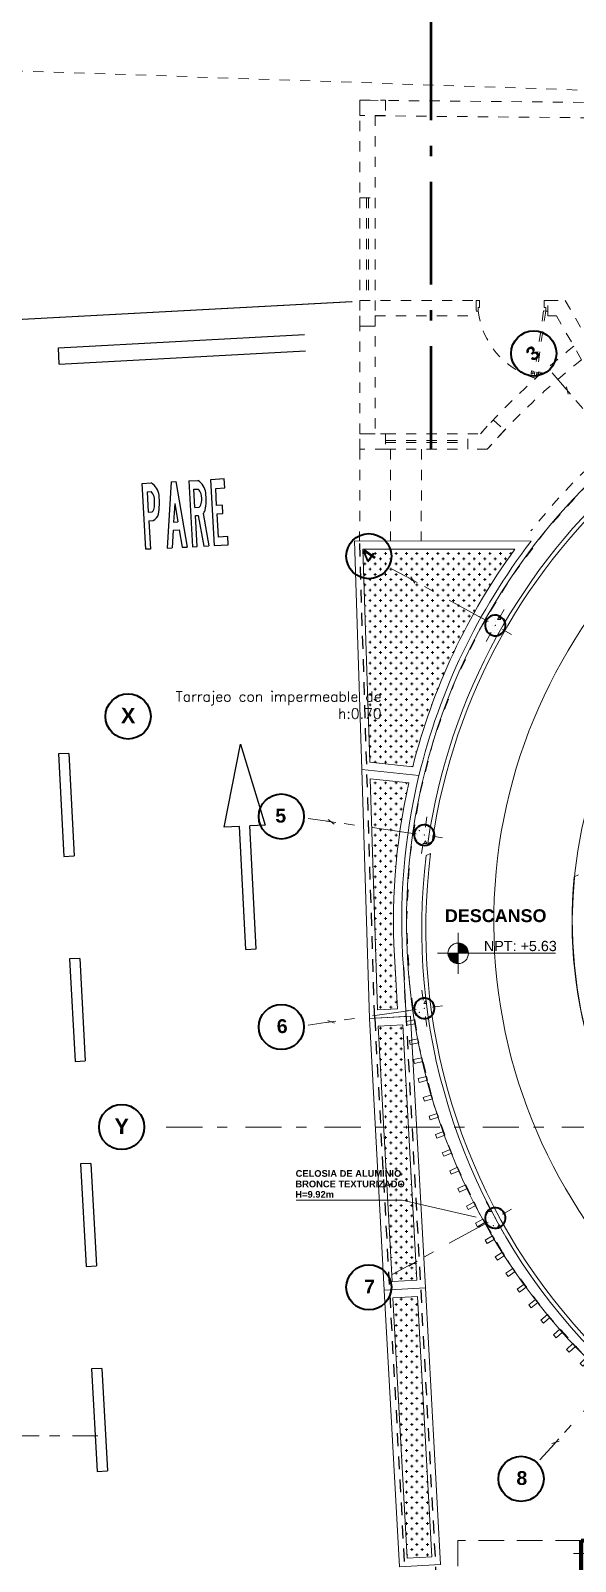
# Model space of a CAD drawing. Header units: metres. Extents: x 28 to 148, y 23 to 113.
# Drawn here: x 38.83 to 44.14, y 84.05 to 98.96 of the extents above; entities that cross this region are included whole.
import ezdxf

# ---------------------------------------------------------------- set-up
doc = ezdxf.new("R2010")
doc.units = ezdxf.units.M
for name, pattern in [('1CORTE', [1.5, 1, -0.25, 0, -0.25]), ('Dashed', [0.21166666666662, 0.10583333333331, -0.10583333333331]), ('DASHED2', [0.375, 0.25, -0.125]), ('Dot & Dashed', [0.670277762413025, 0.352777767181396, -0.176388883590699, 0, -0.14111111164093]), ('HIDDEN2', [0.1875, 0.125, -0.0625]), ('RAYITAS2', [0.1875, 0.125, -0.0625])]:
    doc.linetypes.add(name, pattern=pattern)
for name, color, linetype, lineweight, true_color in [('01', 7, 'Continuous', 5, 0xcc6600), ('Annotation - Text_Pen_No__167', 7, 'Continuous', 13, 0x6a6a6a), ('Dimensioning - General_Pen_No__167', 7, 'Continuous', 13, 0x6a6a6a), ('Interior - Furniture _Pen_No__167', 7, 'Continuous', 13, 0x6a6a6a), ('RAMPA PROPUESTA 1 CERRAMIENTO_Pen_No__123', 7, 'Continuous', 0, 0xd8d8d8), ('Structural - Bearing_Pen_No__167', 7, 'Continuous', 13, 0x6a6a6a), ('Structural - Bearing_Pen_No__4', 7, 'Continuous', 20, 0x029e21), ('Terreno & Paisaje - Terrenos_Pen_No__169', 7, 'Continuous', 13, 0x68b353)]:
    doc.layers.add(name, color=color, linetype=linetype, lineweight=lineweight, true_color=true_color)
for name, color, linetype, lineweight in [('AA. Proyeccion Corte', 10, '1CORTE', 50), ('Annotation - Label_Pen_No__1', 7, 'Continuous', 13), ('COLUMNAS 50', 32, 'Continuous', 70), ('Cotas varias El', 253, 'Continuous', 13), ('Drawing & Figure_Pen_No__122', 9, 'Continuous', 13), ('Drawing & Figure_Pen_No__7', 7, 'Continuous', 35), ('GRAFO 02', 7, 'Continuous', 20), ('Interior - Stair & Railing_Pen_No__122', 9, 'Continuous', 13), ('JARDINERA', 7, 'Continuous', 5), ('Proyeccciones', 1, 'DASHED2', 18), ('Structural - Bearing_Pen_No__122', 9, 'Continuous', 13), ('Structural - Bearing_Pen_No__20', 1, 'Continuous', 0), ('Structural - Bearing_Pen_No__21', 7, 'Continuous', 35), ('Vanos', 140, 'Continuous', 5)]:
    doc.layers.add(name, color=color, linetype=linetype, lineweight=lineweight)
doc.layers.add('CELOSIA', color=40, linetype='Continuous')
doc.layers.add('Separador de bike pintado', color=8, linetype='Continuous')
doc.styles.add('GENERATED_STYLE_1', font='arialbd.ttf')
doc.styles.add('GENERATED_STYLE_3', font='romand.shx')
doc.styles.get("Standard").update_dxf_attribs({"font": 'arial.ttf'})
doc.dimstyles.new('GENERATED_STYLE__19', dxfattribs={"dimtxt": 0.18, "dimasz": 0.06384000000000001, "dimexe": 0.18, "dimexo": 0.0625, "dimgap": 0.09, "dimtad": 0, "dimtih": 1, "dimtoh": 1, "dimdec": 4, "dimzin": 0, "dimdsep": 46, "dimtxsty": 'Standard', "dimcen": 0.09, "dimadec": 0, "dimazin": 0, "dimtfac": 1, "dimtdec": 4, "dimtmove": 0, "dimatfit": 3, "dimldrblk": 'ARROWHEAD_5', "dimfxl": 1, "dimtolj": 1, "dimtzin": 0, "dimarcsym": 0})
pattern_1 = [(0, (25.86699003941435, 22.79844570221911), (0.0508, 0.0508), [0.0254, -0.0762]), (90, (25.87969003941435, 22.78574570221912), (-0.0508, 0.0508), [0.0254, -0.0762])]

# ---------------------------------------------------------------- blocks, each defined once
blk = doc.blocks.new('Columna tipo 3')
at = {"true_color": 0x939598}
h = blk.add_hatch(color=252, dxfattribs=at)
h.dxf.hatch_style = 1
h.paths.add_polyline_path([(-235.084664243817, 45.07399761260016), (-235.784664265391, 45.07399761276091), (-235.784664265391, 43.52399813625906), (-235.5346642705446, 43.52399813625906), (-235.5346642705558, 44.72399766438365), (-235.0846642441302, 44.72399766428315)])
h.paths.add_polyline_path([(-235.6683780785783, 44.89899763844166, -1), (-235.6509504017888, 44.89899763844166, -1)], flags=16)
at = {"layer": 'COLUMNAS 50', "linetype": 'Continuous'}
blk.add_lwpolyline([(-235.784664265391, 45.07399761276091), (-235.784664265391, 43.52399813625906), (-235.5346642705446, 43.52399813625906), (-235.5346642705558, 44.72399766438365), (-235.0846642441302, 44.72399766428315), (-235.084664243817, 45.07399761260016)], close=True, dxfattribs=at)
at = {"layer": 'Structural - Bearing_Pen_No__20', "linetype": 'Continuous'}
for p, q in [((-235.6596642401835, 44.96899758831104), (-235.6596642401835, 45.1489975883111)), ((-235.7046642652457, 44.89899763844166), (-235.8846642652456, 44.89899763844166)), ((-235.0846642439736, 44.89899763844166), (-235.6146642151214, 44.89899763844166)), ((-235.6596642401835, 44.82899768857227), (-235.6596642401835, 44.64899768857221))]:
    blk.add_line(p, q, dxfattribs=at)
blk.add_circle((-235.6596642401835, 44.89899763844166), 0.0087138383947443, dxfattribs=at)
blk.add_point((-235.6596642401835, 44.89899763844166), dxfattribs=at)
blk = doc.blocks.new('ARROWHEAD_5')
at = {"linetype": 'Continuous', "lineweight": 0}
blk.add_hatch(color=0, dxfattribs=at).paths.add_polyline_path([(-1, 0.2679), (0, 0), (-1, -0.2679)])
at = {"color": 0, "linetype": 'Continuous', "lineweight": 0}
blk.add_line((0, 0), (-1, 0), dxfattribs=at)
blk = doc.blocks.new('A$C14d9fef0')
at = {"layer": 'Proyeccciones', "color": 165, "linetype": 'DASHED2', "lineweight": 9, "ltscale": 0.4, "true_color": 0x5e67af}
for p, q in [((-9.081371906503023, 4.982300761546526), (-12.45948652665254, 5.014344438077956)), ((-12.45948652665254, 5.014344438077956), (-12.45948652665254, 4.064414169391966)), ((-12.31091606085579, 4.862928399650912), (-9.910916060855811, 4.840162794476782)), ((-12.30948652665256, 4.864344438077921), (-12.30948652665256, 4.064414169391966)), ((-12.45948652665254, 4.064414169391966), (-12.30948652665256, 4.064414169391966)), ((-12.45948652665243, 4.064414169391966), (-12.45948652665243, 3.064414169391966)), ((-12.39448652665249, 4.064414169391966), (-12.39448652665249, 3.064414169391966)), ((-12.37448652665239, 4.064414169391966), (-12.3744865266525, 3.064414169391995)), ((-12.30948652665245, 4.064414169391966), (-12.30948652665245, 3.064414169391966)), ((-12.45948652665243, 3.064414169391966), (-12.45948652665254, 2.814414169391966)), ((-12.45948652665254, 3.064414169391938), (-12.30948652665245, 3.064414169391966)), ((-12.45948652665254, 3.064414169391938), (-12.45948652665254, 1.614807757181211)), ((-12.30948652665256, 3.064414169391966), (-12.30948652665256, 2.814414169391995)), ((-11.32798883521912, 3.064501888800464), (-11.32798883521912, 2.914501888800487)), ((-11.32798883521912, 3.064501888800407), (-11.29298883521915, 3.064501888800407)), ((-11.30698883521916, 3.064501888800407), (-11.29298883521915, 3.064501888800407)), ((-11.30698883521916, 2.994501888800443), (-11.29298883521915, 2.994501888800443)), ((-11.30698883521916, 2.959501888800446), (-11.30698883521916, 2.9945018888005)), ((-11.29298883521915, 2.9945018888005), (-11.29298883521915, 3.064501888800407)), ((-10.66298883521915, 2.994501888800528), (-10.66298883521915, 3.064501888800436)), ((-10.66298883521915, 3.064501888800436), (-10.62798883521918, 3.064501888800436)), ((-10.66298883521915, 2.994501888800528), (-10.64898883521914, 2.994501888800528)), ((-10.64898883521914, 2.959501888800446), (-10.64898883521914, 2.994501888800528)), ((-12.30948652665245, 2.915830271523703), (-12.30948652665245, 1.765778535387483)), ((-11.32798883521912, 2.959501888800446), (-11.30698883521916, 2.959501888800446)), ((-10.66976915245073, 2.962531478830641), (-10.76469630673239, 2.311414872238629)), ((-10.64898883521914, 2.959501888800389), (-10.74391598950069, 2.308385282208349)), ((-10.64898883521857, 2.959501888800332), (-10.66976915245027, 2.962531478830556)), ((-10.64898883521914, 2.959501888800389), (-10.62798883521918, 2.959501888800446)), ((-12.45948652665254, 2.814414169391966), (-12.30948652665256, 2.814414169391995)), ((-10.78677801248853, 2.378300208978658), (-10.79081746586212, 2.350593119336537)), ((-10.7769639210411, 2.348573392649712), (-10.79081746586212, 2.350593119336537)), ((-10.77292446766739, 2.376280482291975), (-10.78677801248841, 2.378300208978771)), ((-10.77292446766739, 2.376280482291833), (-10.7769639210411, 2.348573392649712)), ((-10.75863712667126, 2.352975506701654), (-10.77595405769762, 2.355500165060278)), ((-10.75661739998441, 2.36682905152287), (-10.77393433101076, 2.369353709881466)), ((-10.74391598950012, 2.308385282208235), (-10.76469630673182, 2.311414872238544)), ((-10.74391598949956, 2.308385282208093), (-10.76469630673125, 2.311414872238345)), ((-10.74391598949944, 2.30838528220815), (-10.76469630673114, 2.31141487223843)), ((-10.72053987841321, 2.347421258312949), (-10.73785680943956, 2.349945916671402)), ((-10.73583708275271, 2.36379946149259), (-10.71852015172635, 2.361274803133995)), ((-10.71751028838298, 2.368201575544617), (-10.72154974175658, 2.340494485902411)), ((-10.72154974175658, 2.340494485902411), (-10.70769619693544, 2.338474759215444)), ((-10.71751028838298, 2.368201575544532), (-10.70365674356185, 2.366181848857735)), ((-10.70365674356185, 2.366181848857735), (-10.70769619693544, 2.338474759215444)), ((-12.31090973469941, 1.763986493405582), (-12.46090931296771, 1.764342188984358)), ((-12.20948652665254, 1.764501888800453), (-11.40948652665259, 1.764501888800453)), ((-12.20948652665254, 1.699501888800455), (-11.40948652665259, 1.699501888800455)), ((-12.20946116543701, 1.679814021913614), (-11.40946116543705, 1.679501883852765)), ((-12.20948652665254, 1.614814026861268), (-11.40948652665259, 1.614501888800419))]:
    blk.add_line(p, q, dxfattribs=at)
for points in [[(-12.45948652665254, 5.014344438077956), (-12.20948652665254, 5.014344438077956), (-12.20948652665254, 4.864344438077865), (-12.45948652665254, 4.864344438077865), (-12.45948652665254, 5.014344438077956)], [(-12.45948652665243, 3.064501888800834), (-11.32798883521912, 3.064501888800464)], [(-12.45948652665254, 2.814414169391966), (-12.45948652665254, 3.064414169391966), (-12.30948652665245, 3.064414169391966), (-12.30948652665245, 2.814414169391966), (-12.45948652665254, 2.814414169391966)], [(-10.30016129767307, 2.485932272332178), (-10.5460499343709, 2.91450188880043), (-10.62798883521918, 2.91450188880043), (-10.62798883521918, 3.064501888800464), (-10.45860458858965, 3.06350563442129), (-10.18031803355575, 2.578468327448462), (-10.30016129767307, 2.485932272332178)], [(-12.30948652665256, 2.914501888800487), (-11.32798883521912, 2.914501888800487)], [(-11.28586603624285, 1.764501888800453), (-11.16133005443817, 1.90040887106187), (-11.05030187881971, 1.799548848164591), (-11.21840191698175, 1.614501888800419), (-11.40948652665259, 1.614548982076485), (-11.40948652665259, 1.764501888800453), (-11.28586603624285, 1.764501888800453)], [(-12.45948652665254, 1.764807757181245), (-12.20948652665254, 1.764807757181302), (-12.20948652665254, 1.614807757181211), (-12.45948652665254, 1.614807757181211), (-12.45948652665254, 1.764807757181245)]]:
    blk.add_lwpolyline(points, dxfattribs=at)
for points in [[(-11.28586603624285, 1.764501888800453, -0.04385336437088971), (-10.37561077208318, 2.617436325325201, -0.04385336437088971)], [(-10.30016129767307, 2.485932272332178, 0.04546731878113674), (-11.21840191698175, 1.614501888800476)]]:
    blk.add_lwpolyline(points, format="xyb", dxfattribs=at)
blk.add_arc((-10.53728372570879, 3.052631892548277), 0.7753187429724873, 186.8989326144561, 252.9434779215596, dxfattribs=at)
blk = doc.blocks.new('*U663')
at = {"layer": 'CELOSIA', "linetype": 'Continuous', "lineweight": 5}
blk.add_lwpolyline([(0.0414999999999992, -0.01900000000000546), (0.0414999999999992, 0.01900000000000546), (-0.0414999999999992, 0.01900000000000546), (-0.0414999999999992, -0.01900000000000546)], close=True, dxfattribs=at)
blk = doc.blocks.new('*U664')
at = {"layer": 'JARDINERA', "color": 0, "linetype": 'ByBlock', "lineweight": -2, "transparency": 16777216}
blk.add_blockref('*U663', (76.58905007611274, 45.38753528724756), dxfattribs=at)
for p, rotation in [((76.5919919930073, 45.19889158704215), 1.781249999999372), ((76.60079622678421, 45.01043048768791), 3.562499999999107), ((76.61545426878531, 44.8223341232709), 5.343749999998571), ((76.63595195306817, 44.63478427538708), 7.124999999998289), ((76.66226947009646, 44.44796219746353), 8.906249999998062), ((76.69438138588447, 44.26204843959008), 10.68749999999765), ((76.73225666657717, 44.07722267403059), 12.46874999999767), ((76.77585870844227, 43.89366352158267), 14.24999999999767), ((76.82514537324501, 43.71154837895354), 16.03124999999725), ((76.88006902897177, 43.53105324731889), 17.81249999999682), ((76.94057659586305, 43.35235256223038), 19.5937499999964), ((77.0066095977111, 43.17561902503627), 21.37499999999596), ((77.07810421837306, 43.00102343597799), 23.15624999999575), ((77.15499136344464, 42.82873452912399), 24.93749999999532), ((77.2371967270349, 42.65891880930042), 26.7187499999949), ((77.32464086357754, 42.4917403911762), 28.49999999999469), ((77.41723926460931, 42.32736084065801), 30.28124999999467), ((77.51490244044138, 42.16593901874845), 32.06249999999465), ((77.61753600664461, 42.00763092801835), 33.84374999999465), ((77.72504077526546, 41.8525895618415), 35.62499999999464), ((77.83731285068382, 41.70096475653756), 37.40624999999461), ((77.95424373002078, 41.55290304656604), 39.1874999999946), ((78.0757204079988, 41.40854752291133), 40.96874999999457), ((78.2016254861532, 41.2680376947955), 42.74999999999457), ((78.3318372862893, 41.13150935485275), 44.53124999999456), ((78.46622996807562, 40.99909444789556), 46.31249999999454), ((78.60467365065959, 40.87092094339953), 48.09374999999454), ((78.74703453818793, 40.7471127118301), 49.87499999999451), ((78.89317504911078, 40.62778940493067), 51.65624999999451), ((79.04295394914433, 40.51306634008782), 53.43749999999449), ((79.19622648776367, 40.40305438888527), 55.21874999999449), ((79.3528445380936, 40.29785986995461), 56.99999999999446), ((79.51265674006275, 40.19758444622588), 58.78124999999444), ((79.6755086466821, 40.10232502667773), 60.56249999999444), ((79.84124287330687, 40.01217367268184), 62.34374999999444), ((80.00969924973754, 39.92721750903225), 64.1249999999942), ((80.18071497501269, 39.8475386397455), 65.90624999999399), ((80.35412477474456, 39.77321406871303), 67.68749999999397)]:
    blk.add_blockref('*U663', p, dxfattribs=dict(at, rotation=rotation))

msp = doc.modelspace()

# ---------------------------------------------------------------- hatches: boundary and pattern name
at = {"layer": 'Dimensioning - General_Pen_No__167', "linetype": 'Continuous', "lineweight": 13, "true_color": 0x6a6a6a}
for points in [[(42.99455384421606, 89.97323874806234), (43.09455384421607, 89.97323874806234), (43.08694179746719, 90.01150709129885), (43.06526452233472, 90.043949426181), (43.03282218745257, 90.06562670131348), (42.99455384421606, 90.07323874806235)], [(42.99455384421606, 89.97323874806234), (42.89455384421606, 89.97323874806234), (42.90216589096494, 89.93497040482583), (42.92384316609741, 89.90252806994368), (42.95628550097955, 89.88085079481121), (42.99455384421606, 89.87323874806235)]]:
    msp.add_hatch(color=251, dxfattribs=at).paths.add_polyline_path(points)
at = {"layer": 'Terreno & Paisaje - Terrenos_Pen_No__169', "linetype": 'Continuous'}
h = msp.add_hatch(dxfattribs=at)
h.set_pattern_fill('CROSS', color=256, scale=0.008)
h.set_pattern_definition(pattern_1)
edge = h.paths.add_edge_path()
edge.add_line((42.13268090163311, 91.83494752440508), (42.55173307317427, 91.79076648543237))
edge.add_arc((48.52006954177276, 90.27992658004504), 6.156596252972379, 143.8822373067744, 165.7944189156796, ccw=False)
edge.add_line((43.54672686023596, 93.90891266352868), (42.06727306354553, 93.91069218397887))
edge.add_line((42.06727306354553, 93.91069218397887), (42.13268090163311, 91.83494752440508))
h = msp.add_hatch(dxfattribs=at)
h.set_pattern_fill('CROSS', color=256, scale=0.008)
h.set_pattern_definition(pattern_1)
edge = h.paths.add_edge_path()
edge.add_line((42.13776789753732, 91.67352440184915), (42.20868082648229, 89.42343662631573))
edge.add_line((42.20868082648229, 89.42343662631573), (42.40252042854975, 89.43398202812045))
edge.add_line((42.40252042854975, 89.43398202812045), (42.38073163242325, 89.83449133529533))
edge.add_arc((48.49152433767661, 90.28591033800414), 6.127443724962661, 167.2920111615287, 184.2249033544604, ccw=False)
edge.add_line((42.51417920355321, 91.63383902682843), (42.13776789753732, 91.67352440184915))
h = msp.add_hatch(dxfattribs=at)
h.set_pattern_fill('CROSS', color=256, scale=0.008)
h.set_pattern_definition(pattern_1)
h.paths.add_polyline_path([(42.21552642708194, 89.26357244806343), (42.35078918482691, 86.7772490607368), (42.59043455897505, 86.7902864211837), (42.45517180123008, 89.2766098085103)])
h = msp.add_hatch(dxfattribs=at)
h.set_pattern_fill('CROSS', color=256, scale=0.008)
h.set_pattern_definition(pattern_1)
h.paths.add_polyline_path([(42.35948076765389, 86.61748530894073), (42.49745964503229, 84.08123574917785), (42.73710501918043, 84.09427310962474), (42.59912614180203, 86.63052266938762)])

# ---------------------------------------------------------------- linework, layer by layer
at = {"color": 251, "linetype": 'HIDDEN2', "true_color": 0x636466}
for p, q in [((42.18122480543354, 89.34182464528462), (42.03473611039782, 93.99073137803245)), ((42.46057123757325, 89.83961412365332), (42.89738319383795, 81.70039127994892)), ((42.18122480543354, 89.34182464528462), (42.59782615922026, 81.68409456214832))]:
    msp.add_line(p, q, dxfattribs=at)
at = {"layer": 'AA. Proyeccion Corte', "color": 7}
msp.add_lwpolyline([(42.73104115830549, 94.88781601416153), (42.73104115830549, 100.5483408126669)], dxfattribs=at)
at = {"layer": 'Annotation - Label_Pen_No__1', "color": 7, "linetype": 'Continuous', "lineweight": 13}
for p, q in [((42.45028721744475, 87.57009571031278), (41.41622856083298, 87.57009571031278)), ((43.16969186393084, 87.40448029351947), (42.45028721744475, 87.57009571031278))]:
    msp.add_line(p, q, dxfattribs=at)
at = {"layer": 'Cotas varias El', "linetype": 'Dot & Dashed', "ltscale": 0.7}
msp.add_line((39.48390898176382, 85.2717767996335), (34.33426325250238, 85.2717767996335), dxfattribs=at)
at = {"layer": 'Dimensioning - General_Pen_No__167', "color": 251, "linetype": 'Continuous', "lineweight": 13, "true_color": 0x6a6a6a}
for p, q in [((44.08807648434675, 95.41923742879223), (44.02683791000327, 95.49022263508465)), ((44.06420895233853, 95.41928293287522), (44.05070544201149, 95.49017713100164)), ((42.59425105179722, 93.58656646049751), (42.51237608125806, 93.63223430147136)), ((42.5718164473786, 93.57842092924624), (42.53481068567667, 93.64037983272264)), ((41.80399082900571, 91.2484634877005), (41.71119883784296, 91.26183169162067)), ((41.78595278630082, 91.23283370298793), (41.72923688054785, 91.27746147633326)), ((42.99455384421606, 89.77323874806234), (42.99455384421606, 90.17323874806235)), ((42.79455384421607, 89.97323874806234), (43.94306883025428, 89.97323874806234)), ((41.79109819214128, 89.29298526321037), (41.72409144344062, 89.31978876573723)), ((41.80399081347957, 89.31307111568948), (41.71119882210233, 89.29970291325812)), ((42.59537743495628, 86.97294942252788), (42.51351802479562, 86.92725369550499)), ((42.59052834259505, 86.94957962453864), (42.51836711715684, 86.95062349349423)), ((43.97652536945982, 85.21963311173596), (43.90786034963702, 85.19741944090299)), ((43.97360284266503, 85.24332108319656), (43.91078287643181, 85.17373146944237))]:
    msp.add_line(p, q, dxfattribs=at)
msp.add_circle((42.99455384421606, 89.97323874806234), 0.1, dxfattribs=at)
at = {"layer": 'Drawing & Figure_Pen_No__122', "color": 9, "linetype": 'Dot & Dashed', "lineweight": 13}
for p, q in [((44.5526710023635, 94.8805413971395), (43.90873225618369, 95.62737712057098)), ((43.21703784337016, 93.24278007758991), (42.35236969415563, 93.71687890521925)), ((42.50808750264569, 91.147026850743), (41.53205042214457, 91.28764094716392)), ((42.50808750264569, 89.41450775005964), (41.53205042214457, 89.27389365363872)), ((45.12668035337958, 88.28076745956766), (39.97703462411811, 88.28076745956766)), ((45.12668035336047, 88.28076745982264), (39.97703462409901, 88.28076745982264)), ((43.21703784337016, 87.31875452321272), (42.35236969415563, 86.8446556955834)), ((44.45026456908156, 85.77136954679365), (43.78969865455782, 85.03919922562892))]:
    msp.add_line(p, q, dxfattribs=at)
at = {"layer": 'Drawing & Figure_Pen_No__7', "color": 7, "linetype": 'Continuous', "lineweight": 35}
for centre, radius in [((43.73056114280523, 95.81673142962548), 0.2199999999999994), ((42.12439023943091, 93.84188037810424), 0.2199999999999994), ((39.77985540866225, 92.28076731166935), 0.2199999999999998), ((41.27283561857516, 91.30591532544693), 0.22), ((41.27283561857516, 89.25561927535571), 0.2200000000000003), ((39.71703462411829, 88.28076745956766), 0.2200000000000007), ((42.12439023943091, 86.7196542226984), 0.2200000000000003), ((43.60731562094963, 84.85389831075827), 0.2199999999999994)]:
    msp.add_circle(centre, radius, dxfattribs=at)
at = {"layer": 'GRAFO 02'}
for points in [[(42.05491766565808, 91.76270277270922), (42.61267356755749, 91.70389807746459, -0.1053759683339844), (43.70656043679081, 93.98872046996314), (41.98470939791605, 93.99079155129242)], [(42.13268090163311, 91.83494752440508), (42.55173307317426, 91.79076648543237, -0.0959023297453985), (43.54672686023596, 93.90891266352868), (42.06727306354553, 93.91069218397887)], [(42.05491766565808, 91.76270277270922), (42.1312987597704, 89.33910853254798), (42.48674809586129, 89.35844594363591), (42.46057123757325, 89.83961412365332, -0.07779312554544868), (42.61267356755749, 91.70389807746459)], [(42.13776789753732, 91.67352440184915), (42.20868082648229, 89.42343662631573), (42.40252042854975, 89.43398202812045), (42.38073163242325, 89.83449133529533, -0.07401841306246476), (42.51417920355321, 91.63383902682843)]]:
    msp.add_lwpolyline(points, format="xyb", close=True, dxfattribs=at)
for points in [[(42.1312987597704, 89.33910853254798), (42.27525310034235, 86.69302139342528), (42.67466222628659, 86.71475033669915), (42.53070788571463, 89.36083747582182)], [(42.21552642708194, 89.26357244806343), (42.35078918482691, 86.7772490607368), (42.59043455897505, 86.7902864211837), (42.45517180123008, 89.2766098085103)], [(42.27525310034235, 86.69302139342528), (42.42192356054774, 83.99700808186631), (42.82133268649197, 84.01873702514018), (42.67466222628658, 86.71475033669914)], [(42.35948076765389, 86.61748530894073), (42.49745964503229, 84.08123574917785), (42.73710501918043, 84.09427310962474), (42.59912614180203, 86.63052266938762)]]:
    msp.add_lwpolyline(points, close=True, dxfattribs=at)
at = {"layer": 'Interior - Furniture _Pen_No__167', "color": 251, "linetype": 'Continuous', "lineweight": 13, "true_color": 0x6a6a6a}
for centre, radius, start, end in [((48.52100842588476, 90.28076738340657), 6.029999999999999, 90.82856435075168, 269.9995666168), ((48.52100842588463, 90.28076738340657), 5.18, 90.82856435075007, 269.9995666168012)]:
    msp.add_arc(centre, radius, start, end, dxfattribs=at)
at = {"layer": 'Interior - Stair & Railing_Pen_No__122', "color": 9, "linetype": 'Continuous', "lineweight": 13}
for p, q in [((42.69850310518454, 91.04292295754114), (42.74159972296756, 91.06149511527006)), ((42.69850310518439, 91.04292295754107), (42.74159972296734, 91.06149511526996)), ((42.69850310518452, 91.04292295754112), (42.74159972296749, 91.06149511527003)), ((42.69850310518416, 91.04292295754097), (42.74159972296771, 91.06149511527012)), ((42.72582231395045, 90.94580558968177), (42.68323503274361, 90.92745292665373)), ((42.72582231395022, 90.94580558968167), (42.68323503274345, 90.92745292665367)), ((42.72582231395037, 90.94580558968174), (42.6832350327436, 90.92745292665373)), ((42.72582231395058, 90.94580558968183), (42.68323503274323, 90.92745292665357)), ((44.16754737725577, 90.73709813680556), (44.12547289551256, 90.71868531061095)), ((44.16754737725574, 90.73709813680556), (44.12547289551235, 90.71868531061087)), ((44.16754737725593, 90.73709813680563), (44.1254728955122, 90.7186853106108)), ((44.16754737725597, 90.73709813680564), (44.12547289551286, 90.71868531061108))]:
    msp.add_line(p, q, dxfattribs=at)
for centre, radius, start, end in [((48.54504734054919, 90.21111680653296), 5.905419626828452, 90.38198952615161, 171.9026925376655), ((48.54504734054901, 90.21111680653298), 5.905419626828409, 90.38198952614957, 171.9026925376673), ((48.54504734054917, 90.21111680653294), 5.905419626828456, 90.38198952615122, 171.9026925376655), ((48.54504733029843, 90.21111680666276), 5.865419626828434, 90.26115586550472, 171.6637824973931), ((48.5450473302982, 90.21111680666277), 5.865419626828409, 90.26115586550472, 171.6637824973939), ((48.54504733029835, 90.21111680666279), 5.86541962682841, 90.26115586550632, 171.6637824973939), ((48.54504733029858, 90.21111680666273), 5.865419626828452, 90.26115586550428, 171.6637824973922), ((48.52108578130613, 90.28106761172869), 4.415332077307665, 90.2011938698614, 269.1750500110287), ((48.52108578130567, 90.28106761172869), 4.415332077307665, 90.20119386985571, 269.1750500110344), ((48.52108578130608, 90.28106761172869), 4.415332077307669, 90.20119386986099, 269.1750500110307), ((48.5210857813055, 90.28106761172869), 4.415332077307664, 90.20119386985324, 269.1750500110368), ((48.5450473405492, 90.21111680653297), 5.905419626828451, 173.0327795696303, 269.1533302920755), ((48.545047340549, 90.21111680653293), 5.90541962682841, 173.0327795696303, 269.153330292077), ((48.54504734054919, 90.21111680653297), 5.905419626828454, 173.0327795696303, 269.1533302920755), ((48.54504734054881, 90.21111680653294), 5.905419626828422, 173.0327795696311, 269.1533302920795), ((48.54504733029843, 90.21111680666273), 5.865419626828437, 172.8043639909511, 269.2746280350547), ((48.54504733029819, 90.21111680666272), 5.865419626828411, 172.8043639909519, 269.2746280350567), ((48.54504733029833, 90.2111168066627), 5.865419626828409, 172.8043639909511, 269.2746280350555), ((48.54504733029858, 90.21111680666274), 5.865419626828452, 172.8043639909502, 269.2746280350535), ((48.51871007719834, 90.28075789931945), 4.415010005889772, 174.3074375023005, 269.2070870165919), ((48.51871007719808, 90.28075789931941), 4.415010005889721, 174.3074375023013, 269.2070870165952), ((48.51871007719802, 90.28075789931948), 4.415010005889792, 174.3074375023029, 269.2070870165959), ((48.5187100771986, 90.28075789931944), 4.415010005889754, 174.3074375022988, 269.2070870165882)]:
    msp.add_arc(centre, radius, start, end, dxfattribs=at)
at = {"layer": 'Proyeccciones', "linetype": 'DASHED2', "lineweight": 9, "ltscale": 0.4}
for p, q in [((54.74647575526888, 98.02025852873962), (35.67860419661267, 98.6729627882437)), ((42.03688284072384, 94.88382503711823), (42.03473611039782, 93.99145306949937)), ((42.3368819726583, 94.88382503711829), (42.33473524233228, 93.99145306949943)), ((42.63688110459275, 94.88310334565142), (42.63473437426673, 93.99073137803255))]:
    msp.add_line(p, q, dxfattribs=at)
msp.add_arc((48.4088593276711, 90.419007421851), 5.966703943883764, 89.9892558423321, 142.0617900521431, dxfattribs=at)
at = {"layer": 'RAMPA PROPUESTA 1 CERRAMIENTO_Pen_No__123', "color": 254, "linetype": 'Continuous', "lineweight": 0, "true_color": 0xd8d8d8}
for p in [(42.61557011325581, 91.16891397355523), (42.61511808043933, 89.39940982499827), (43.26678908201525, 87.4456765341279), (43.33738864677235, 87.31872561173601)]:
    msp.add_point(p, dxfattribs=at)
at = {"layer": 'Separador de bike pintado'}
for p, q in [((41.95810227253122, 96.32023116940766), (35.80869465404129, 95.98832640273397)), ((41.96282850294659, 96.32048849838063), (35.81342088445666, 95.98858373170694)), ((41.96282850294659, 96.32048849838091), (35.81342088445665, 95.98858373170722)), ((41.96282850322217, 96.32048626040049), (35.81342088473224, 95.9885814937268)), ((39.10090418072153, 95.87247235556438), (41.4974160423038, 96.00182037892282)), ((39.10955663233656, 95.71216296854399), (39.10090418072153, 95.87247235556438)), ((39.10955663233656, 95.71216296854399), (41.50606849244011, 95.84151099789918)), ((39.91726040671449, 94.54993460686993), (40.00589009523338, 94.55471825715674)), ((39.95187021557433, 93.90869705454574), (39.91726040671449, 94.54993460686993)), ((40.19795415688549, 94.56566658043207), (40.15926840628373, 93.92024223610028)), ((40.19795415688549, 94.56566658043207), (40.24623741136247, 94.56827259493193)), ((40.24623741136247, 94.56827259493193), (40.35416761520725, 93.93076162058142)), ((40.37271675076414, 94.57431648106584), (40.46055165190489, 94.57905723462144)), ((40.37271675076414, 94.57431648106584), (40.40729685815899, 93.93362918932596)), ((40.7160485537857, 94.59396104343878), (40.58220437171803, 94.58673700959358)), ((40.58220437171803, 94.58673700959358), (40.61684441613573, 93.9449391952314)), ((40.72073863083517, 94.50706504538957), (40.7160485537857, 94.59396104343878)), ((39.96586222004407, 94.46848907017423), (40.0039677971954, 94.47054575984313)), ((39.96586222004407, 94.46848907017423), (39.97650973076765, 94.27121599153733)), ((40.42107243990944, 94.49312355959259), (40.46329545082818, 94.4954024812134)), ((40.4306634619881, 94.31542471627588), (40.42107243990944, 94.49312355959259)), ((40.63311346614643, 94.50233561175938), (40.72073863083517, 94.50706504538957)), ((40.64203138978962, 94.33710765352586), (40.63311346614643, 94.50233561175938)), ((39.97650973076765, 94.27121599153733), (40.01461530808086, 94.27327268164285)), ((40.23349750118831, 94.35572282318864), (40.22261229303126, 94.1741164429645)), ((40.23349750118831, 94.35572282318864), (40.26386637977157, 94.17634306915792)), ((40.4306634619881, 94.31542471627588), (40.47288647128187, 94.31770363887185)), ((40.51020880778572, 94.25755825843706), (40.56483008255134, 93.9421318016226)), ((40.69860470465107, 94.34016111138735), (40.64203138978962, 94.33710765352586)), ((40.64654759164415, 94.25343317323816), (40.70312090638413, 94.25648663077223)), ((40.65869492121175, 94.02837198370727), (40.64654759164415, 94.25343317323816)), ((40.70312090638413, 94.25648663077223), (40.69860470465107, 94.34016111138735)), ((39.9825255748309, 94.18765255518176), (40.02247461435104, 94.18980874303608)), ((39.9825255748309, 94.18765255518176), (39.99744898763333, 93.91115709969083)), ((40.21779169676483, 94.09369069028773), (40.20755166072024, 93.922848250491)), ((40.21779169676483, 94.09369069028773), (40.27731546729444, 94.09690339464558)), ((40.22261229303126, 94.1741164429645), (40.26386637977157, 94.17634306915792)), ((40.27731546729444, 94.09690339464558), (40.30588436085179, 93.92815560640898)), ((40.43685889508595, 94.2371487857466), (40.46108883234211, 94.23845655924057)), ((40.45310744440417, 93.93610174456862), (40.43685889508595, 94.2371487857466)), ((40.46108883234211, 94.23845655924057), (40.51824678706703, 93.9396175409124)), ((40.61684441613573, 93.9449391952314), (40.75487226634766, 93.95238903470997)), ((40.75050375229841, 94.0333272236185), (40.65869492121175, 94.02837198370727)), ((40.75487226634766, 93.95238903470997), (40.75050375229841, 94.0333272236185)), ((39.99744898763333, 93.91115709969083), (39.95187021557433, 93.90869705454574)), ((40.15926840628373, 93.92024223610028), (40.20755166072024, 93.922848250491)), ((40.30588436085179, 93.92815560640898), (40.35416761520725, 93.93076162058142)), ((40.40729685815899, 93.93362918932596), (40.45310744440417, 93.93610174456862)), ((40.51824678706703, 93.9396175409124), (40.56483008255134, 93.9421318016226)), ((40.71507677978161, 91.20211570668462), (40.87372418590496, 92.0113319950353)), ((40.87372418590496, 92.0113319950353), (41.11454884507822, 91.22266001991099)), ((39.20115860135158, 91.92105784917393), (39.10130394157855, 91.91566834855902)), ((39.10130394125466, 91.91566834768585), (39.15519894684135, 90.91712173973426)), ((39.20115860135158, 91.92105784917393), (39.25505360539424, 90.92251124241588)), ((40.8648788045773, 91.20981982430911), (40.71507677978161, 91.20211570668462)), ((40.92651174439368, 90.01140362812006), (40.86487880559503, 91.20981982169675)), ((41.11454884443071, 91.22266001816459), (40.96474681963502, 91.2149559005401)), ((41.02637975843368, 90.01653970696341), (40.96474681963502, 91.2149559005401)), ((39.15519894676041, 90.91712173951598), (39.25505360734311, 90.9225112423139)), ((39.30894865743184, 89.92396463526674), (39.20909399765881, 89.91857513465183)), ((39.20909399733492, 89.91857513377866), (39.26298900292161, 88.92002852582706)), ((39.30894865743184, 89.92396463526674), (39.3628436614745, 88.92541802850869)), ((40.92651174439368, 90.01140362812006), (41.02637975843368, 90.01653970696341)), ((39.26298900284067, 88.92002852560879), (39.36284366342338, 88.92541802840671)), ((39.41673871360456, 87.92687142136455), (39.31688405383153, 87.92148192074964)), ((39.31688405350764, 87.92148191987641), (39.37077905909433, 86.92293531192487)), ((39.41673871360456, 87.92687142136455), (39.47063371764722, 86.9283248146065)), ((39.37077905901339, 86.9229353117066), (39.47063371959609, 86.92832481450452)), ((39.52452876959234, 85.92977820745236), (39.42467410981931, 85.92438870683745)), ((39.42467410949541, 85.92438870596428), (39.47856911508211, 84.92584209801268)), ((39.52452876959234, 85.92977820745236), (39.578423773635, 84.9312316006943)), ((39.47856911500116, 84.9258420977944), (39.57842377558387, 84.93123160059233))]:
    msp.add_line(p, q, dxfattribs=at)
for centre, radius, start, end in [((39.92462737496362, 94.41982734923809), 0.1574775736923014, 5.475815843776715, 58.93385734263865), ((40.37928893049593, 94.44416632898779), 0.1574775736923014, 5.475815843776715, 58.93385734263865), ((39.91986549977497, 94.3869501981325), 0.1185808355628043, 18.4945670422299, 44.82686891490918), ((39.55255825519583, 94.3472577474391), 0.4859525274576374, 357.0250832220684, 9.15382383942521), ((39.46422392569502, 94.36321333669761), 0.6213066064088136, 349.6952513795889, 6.62136995700571), ((40.38297007024192, 94.41734827194185), 0.1120027952568364, 16.13590671024704, 44.17843155382298), ((40.27958851953372, 94.39637893144155), 0.2173091511145213, 352.3079578267752, 13.87094925306236), ((40.02430143799762, 94.3924905329321), 0.5160753056444862, 348.4058481909486, 7.426305618162381), ((39.92200391599306, 94.34733039725577), 0.1185808355628043, 321.3520381551083, 347.6843399997165), ((39.99570484427232, 94.26632902351204), 0.08106771197583894, 289.2818216277527, 349.8707312447451), ((40.38462649282707, 94.38665871203861), 0.1120027952568364, 322.0004757028051, 350.0430003689393), ((40.45805985922266, 94.31215249920436), 0.07549863659489786, 313.6876880826942, 341.9590186356126)]:
    msp.add_arc(centre, radius, start, end, dxfattribs=at)
at = {"layer": 'Structural - Bearing_Pen_No__122', "color": 9, "linetype": 'Continuous', "lineweight": 13}
for p, q in [((43.28799308775436, 93.21224334533115), (43.28799308775436, 93.21224334533115)), ((43.28868792163288, 93.22128880139553), (43.28868792163288, 93.22128880139553)), ((43.31981289417217, 93.24406315174895), (43.31981289417217, 93.24406315174895)), ((43.34868792401708, 93.22128880139553), (43.34868792401708, 93.22128880139553)), ((43.36223930272924, 93.20163674319186), (43.36223930272924, 93.20163674319186)), ((43.37868792520923, 93.22659623769363), (43.39368792580528, 93.25257700083955)), ((43.37868792520918, 93.22659623769364), (43.40868792640128, 93.22659623769364)), ((43.40868792640133, 93.22659623769378), (43.39368792580527, 93.25257700083971)), ((43.43868792759338, 93.22128880139553), (43.43868792759338, 93.22128880139553)), ((43.27738648561509, 93.11678392607772), (43.27738648561509, 93.11678392607772)), ((43.28868792163288, 93.16128879901133), (43.28868792163288, 93.16128879901133)), ((43.28868792163288, 93.10128879662713), (43.28868792163288, 93.10128879662713)), ((43.29726724322752, 93.0855714797144), (43.30368792222898, 93.09669242196402)), ((43.31629030089487, 93.07486446181862), (43.30368792222898, 93.09669242196416)), ((43.31981289417216, 93.07435751752064), (43.31981289417216, 93.07435751752064)), ((43.33041949631144, 93.16981693677405), (43.33041949631144, 93.16981693677405)), ((43.34868792401708, 93.16128879901133), (43.34868792401708, 93.16128879901133)), ((43.34868792401708, 93.10128879662713), (43.34868792401708, 93.10128879662713)), ((43.37284590486851, 93.12739052821698), (43.37284590486851, 93.12739052821698)), ((43.40466571128631, 93.15921033463478), (43.40466571128631, 93.15921033463478)), ((43.43868792759338, 93.16128879901133), (43.43868792759338, 93.16128879901133)), ((42.59868789421458, 91.18128872033273), (42.59868789421458, 91.18128872033273)), ((42.59868789421458, 91.12128871794853), (42.59868789421458, 91.12128871794853)), ((42.60917055084113, 91.17577573459144), (42.60917055084113, 91.17577573459144)), ((42.6515969593982, 91.13334932603436), (42.6515969593982, 91.13334932603436)), ((42.68341676581601, 91.16516913245216), (42.68341676581601, 91.16516913245216)), ((42.68868789779088, 91.18128872033273), (42.68868789779088, 91.18128872033273)), ((42.68868789779088, 91.12128871794853), (42.68868789779088, 91.12128871794853)), ((42.72584317437308, 91.12274272389509), (42.72584317437308, 91.12274272389509)), ((42.74868790017508, 91.12128871794853), (42.74868790017508, 91.12128871794853)), ((42.59856394870185, 91.08031631533802), (42.59856394870185, 91.08031631533802)), ((42.64099035725893, 91.03788990678095), (42.64099035725893, 91.03788990678095)), ((42.65868789659885, 91.0442121334362), (42.6736878971949, 91.07019289658213)), ((42.65868789659878, 91.04421213343618), (42.68868789779088, 91.04421213343618)), ((42.68868789779093, 91.04421213343632), (42.67368789719489, 91.07019289658224)), ((42.68868789779088, 91.06128871556433), (42.68868789779088, 91.06128871556433)), ((42.69402336795527, 91.09092291747729), (42.69402336795527, 91.09092291747729)), ((42.59868789421458, 89.50128865357513), (42.59868789421458, 89.50128865357513)), ((42.60917055084113, 89.47871939230838), (42.60917055084113, 89.47871939230838)), ((42.64099035725894, 89.51053919872618), (42.64099035725894, 89.51053919872618)), ((42.65868789659886, 89.48536634468088), (42.6736878971949, 89.51134710782681)), ((42.65868789659878, 89.48536634468084), (42.68868789779088, 89.48536634468084)), ((42.68868789779094, 89.485366344681), (42.67368789719489, 89.51134710782692)), ((42.68868789779088, 89.50128865357513), (42.68868789779088, 89.50128865357513)), ((42.59856394870185, 89.38325997305495), (42.59856394870185, 89.38325997305495)), ((42.59868789421458, 89.44128865119093), (42.59868789421458, 89.44128865119093)), ((42.59868789421458, 89.38128864880673), (42.59868789421458, 89.38128864880673)), ((42.64099035725893, 89.34083356449787), (42.64099035725893, 89.34083356449787)), ((42.6515969593982, 89.43629298375129), (42.6515969593982, 89.43629298375129)), ((42.68341676581601, 89.46811279016909), (42.68341676581601, 89.46811279016909)), ((42.68868789779088, 89.44128865119093), (42.68868789779088, 89.44128865119093)), ((42.68868789779088, 89.38128864880673), (42.68868789779088, 89.38128864880673)), ((42.69402336795527, 89.39386657519421), (42.69402336795527, 89.39386657519421)), ((42.72584317437308, 89.42568638161201), (42.72584317437308, 89.42568638161201)), ((42.74868790017508, 89.44128865119093), (42.74868790017508, 89.44128865119093)), ((43.28799308775435, 87.44225178156869), (43.28799308775435, 87.44225178156869)), ((43.28868792163296, 87.45886681929895), (43.29942839859549, 87.47746987109556)), ((43.28868792163288, 87.46128857251233), (43.28868792163288, 87.46128857251233)), ((43.28868792163288, 87.4588668129248), (43.31868792282498, 87.4588668129248)), ((43.28868792163288, 87.40128857012813), (43.28868792163288, 87.40128857012813)), ((43.31868792282504, 87.45886681929908), (43.30568796633125, 87.48138340444251)), ((43.31981289417216, 87.47407158798649), (43.31981289417216, 87.47407158798649)), ((43.33041949631143, 87.3998253730116), (43.33041949631143, 87.3998253730116)), ((43.34868792401708, 87.46128857251233), (43.34868792401708, 87.46128857251233)), ((43.34868792401708, 87.40128857012813), (43.34868792401708, 87.40128857012813)), ((43.36223930272924, 87.4316451794294), (43.36223930272924, 87.4316451794294)), ((43.40466571128632, 87.38921877087232), (43.40466571128632, 87.38921877087232)), ((43.43868792759338, 87.40128857012813), (43.43868792759338, 87.40128857012813)), ((43.27738648561508, 87.34679236231526), (43.27738648561508, 87.34679236231526)), ((43.28868792163288, 87.34128856774393), (43.28868792163288, 87.34128856774393)), ((43.31981289417217, 87.30436595375818), (43.31981289417217, 87.30436595375818)), ((43.34868792401708, 87.34128856774393), (43.34868792401708, 87.34128856774393)), ((43.37284590486851, 87.35739896445452), (43.37284590486851, 87.35739896445452)), ((43.37868792520926, 87.30298224042342), (43.39368792580531, 87.32896300356934)), ((43.37868792520918, 87.30298224042339), (43.39539971352099, 87.30298224042339)), ((43.40568780978003, 87.30817859484029), (43.39368792580529, 87.32896300356947)), ((43.41527231342558, 87.31497255589746), (43.41527231342558, 87.31497255589746)), ((43.43868792759338, 87.34128856774393), (43.43868792759338, 87.34128856774393))]:
    msp.add_line(p, q, dxfattribs=at)
at = {"layer": 'Structural - Bearing_Pen_No__167', "color": 251, "linetype": 'Continuous', "lineweight": 13, "true_color": 0x6a6a6a}
for p, q in [((43.28569621260279, 93.2058624924877), (43.19839816896851, 93.2546380148081)), ((43.39455506536653, 93.2366805095388), (43.44333058768693, 93.32397855317309)), ((43.3165142296539, 93.09700363972395), (43.26773870733351, 93.00970559608967)), ((43.42537308241764, 93.12782165677507), (43.51267112605192, 93.07904613445467)), ((42.67582533050085, 91.20368741555771), (42.69008474723056, 91.30266553957776)), ((42.58523529790104, 91.13591244972544), (42.48625717388099, 91.15017186645515)), ((42.74360029633312, 91.1130973829579), (42.84257842035317, 91.09883796622819)), ((42.65301026373331, 91.04532241712563), (42.6387508470036, 90.94634429310558)), ((42.65325070237651, 89.51626696102622), (42.63926328833551, 89.61528389012648)), ((42.5852270903291, 89.42586348651321), (42.48621016122884, 89.41187607247221)), ((42.67563056484211, 89.3578398744658), (42.6896179788831, 89.25882294536554)), ((42.74365417688951, 89.4482433489788), (42.84267110598977, 89.4622307630198)), ((43.3165142296539, 87.46453096107868), (43.26773870733351, 87.55182900471296)), ((43.42537308241764, 87.43371294402758), (43.51267112605192, 87.48248846634797)), ((43.28569621260279, 87.35567210831495), (43.19839816896851, 87.30689658599455)), ((43.39455506536653, 87.32485409126383), (43.44333058768693, 87.23755604762955))]:
    msp.add_line(p, q, dxfattribs=at)
for p in [(43.35553464751022, 93.16684207463138), (42.66441779711708, 91.12450491634166), (42.66444063360931, 89.437053417746), (43.35553464751022, 87.39469252617126)]:
    msp.add_point(p, dxfattribs=at)
at = {"layer": 'Structural - Bearing_Pen_No__21', "color": 7, "linetype": 'Continuous', "lineweight": 35}
for centre, radius, start, end in [((43.35553464751021, 93.16684207463138), 0.1000000000000019, 150.8068546075602, 240.8068546075608), ((43.35553464751021, 93.16684207463138), 0.09999999999999884, 60.80685460755898, 150.8068546075588), ((43.35553464751023, 93.16684207463138), 0.0999999999999888, 330.8068546075652, 60.80685460756455), ((43.35553464751021, 93.16684207463138), 0.09999999999999538, 240.8068546075626, 330.806854607568), ((42.66441779711708, 91.12450491634166), 0.1000000000000004, 171.8020125391629, 261.8020125391629), ((42.66441779711708, 91.12450491634166), 0.09999999999999984, 81.80201253916493, 171.8020125391626), ((42.66441779711707, 91.12450491634166), 0.09999999999999934, 261.802012539167, 351.8020125391716), ((42.66441779711708, 91.12450491634166), 0.09999999999999482, 351.8020125391706, 81.80201253916904), ((42.66444063360931, 89.437053417746), 0.09999999999999974, 98.04056336331622, 188.0405633633162), ((42.66444063360931, 89.437053417746), 0.09999999999999974, 8.040563363316318, 98.04056336331622), ((42.6644406336093, 89.437053417746), 0.09999999999999623, 188.0405633633165, 278.0405633633142), ((42.6644406336093, 89.437053417746), 0.09999999999999924, 278.0405633633142, 8.040563363316048), ((43.35553464751023, 87.39469252617126), 0.1000000000000082, 119.1931453924387, 209.1931453924379), ((43.35553464751021, 87.39469252617127), 0.09999999999999538, 29.193145392432, 119.1931453924373), ((43.35553464751021, 87.39469252617127), 0.09999999999999501, 299.1931453924349, 29.19314539243291), ((43.35553464751021, 87.39469252617127), 0.1000000000000112, 209.193145392448, 299.1931453924369)]:
    msp.add_arc(centre, radius, start, end, dxfattribs=at)
at = {"layer": 'Structural - Bearing_Pen_No__4', "color": 104, "linetype": 'Dashed', "lineweight": 20, "true_color": 0x029e21}
msp.add_arc((48.52286807307963, 90.28076730040132), 6.03183548138747, 90.54468459603457, 269.4553154039654, dxfattribs=at)
at = {"layer": 'Vanos', "color": 1, "linetype": 'RAYITAS2', "lineweight": 5, "ltscale": 2}
for p, q in [((44.190981472874, 84.25195815257209), (42.99098849969687, 84.25195802194665)), ((42.99098849969687, 84.25195802194665), (42.99098849969687, 64.9519579479184))]:
    msp.add_line(p, q, dxfattribs=at)

# ---------------------------------------------------------------- block references
at = {"layer": '01', "color": 6, "lineweight": 100}
msp.add_blockref('A$C14d9fef0', (54.49636936737638, 93.26901727993702), dxfattribs=at)
at = {"layer": 'COLUMNAS 50', "xscale": -1, "rotation": 90}
msp.add_blockref('Columna tipo 3', (89.26497908563493, -151.5327061128188), dxfattribs=at)
at = {"layer": 'JARDINERA', "color": 6, "lineweight": 90, "rotation": 9.312679798857268}
msp.add_blockref('*U664', (-25.70289788349409, 32.11553245017221), dxfattribs=at)

# ---------------------------------------------------------------- texts
at = {"layer": 'Annotation - Label_Pen_No__1', "color": 7, "lineweight": 80, "style": 'GENERATED_STYLE_1'}
for s, p in [('CELOSIA DE ALUMINIO', (41.41170605060105, 87.79620947646832)), ('BRONCE TEXTURIZADO', (41.40957781049191, 87.69415968387155)), ('H=9.92m', (41.40895707379342, 87.59255327463084))]:
    msp.add_text(s, height=0.06499999999999999, dxfattribs=at).set_placement(p)
at = {"layer": 'Annotation - Label_Pen_No__1', "color": 7, "linetype": 'Continuous', "lineweight": 13, "insert": (42.24884134036013, 92.2582152403269), "char_height": 0.1, "attachment_point": 9, "style": 'GENERATED_STYLE_3'}
msp.add_mtext('\\A1;Tarrajeo con impermeable de\\Ph:0.70', dxfattribs=at)
at = {"layer": 'Annotation - Text_Pen_No__167', "color": 251, "lineweight": 80, "true_color": 0x6a6a6a, "style": 'GENERATED_STYLE_1'}
msp.add_text('DESCANSO', height=0.125, dxfattribs=at).set_placement((42.86514918383436, 90.2771390941708))
at = {"layer": 'Dimensioning - General_Pen_No__167', "color": 251, "lineweight": 13, "true_color": 0x6a6a6a, "insert": (43.24455383723517, 89.99323874806234), "char_height": 0.1, "attachment_point": 7, "style": 'GENERATED_STYLE_1'}
msp.add_mtext('\\A1;{\\fArial|b0|i0|c0|p34;NPT: +5.63}', dxfattribs=at)
at = {"layer": 'Drawing & Figure_Pen_No__7', "color": 7, "lineweight": 80, "style": 'GENERATED_STYLE_1'}
for s, height, rotation, p in [('3', 0.135, 38.02335309392506, (43.72057479791344, 95.73348611131219)), ('4', 0.135, 54.87342384587878, (42.14243332620422, 93.76362836373539)), ('X', 0.15, 359.7107124274083, (39.71071426530506, 92.21468709868265)), ('5', 0.135, 359.9999999999999, (41.2137831970199, 91.24621365111445)), ('6', 0.135, 1.79169128406489, (41.22970936443506, 89.19481575889697)), ('Y', 0.15, 359.7107124274086, (39.64751469329734, 88.21468915910292)), ('8', 0.135, 358.7118018299885, (43.56061653136071, 84.7955080020316))]:
    msp.add_text(s, height=height, rotation=rotation, dxfattribs=at).set_placement(p)
msp.add_text('7', height=0.135, dxfattribs=at).set_placement((42.0792919106451, 86.65987207984126))

# ---------------------------------------------------------------- leaders
at = {"layer": 'Annotation - Label_Pen_No__1', "color": 7, "linetype": 'Continuous', "lineweight": 13, "annotation_type": 0, "has_hookline": 1, "hookline_direction": 1, "text_width": 2.342857142857139}
msp.add_leader([(44.82233267215979, 92.19215774883682), (44.61657095741249, 92.3661519427612), (44.55273095741249, 92.3661519427612)], dimstyle='GENERATED_STYLE__19', dxfattribs=at)

doc.saveas('drawing.dxf')
